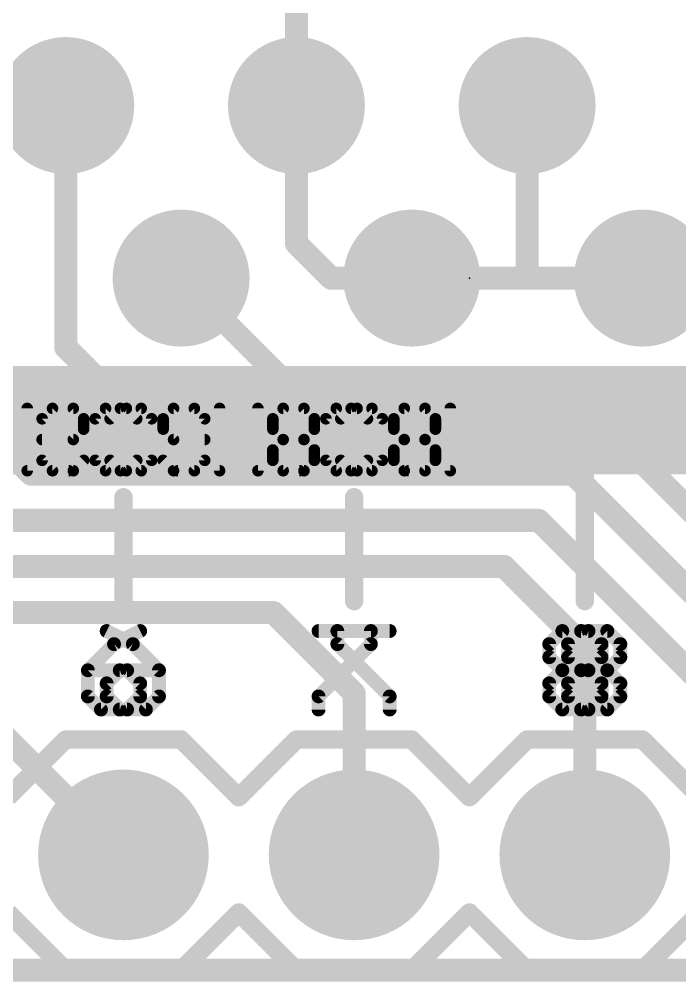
# Model space of a CAD drawing. Extents: x -38 to 87, y -12 to 48.
# Drawn here: x 29.33 to 36.61, y -0.13 to 10.47 of the extents above; entities that cross this region are included whole.
import ezdxf

# ---------------------------------------------------------------- set-up
doc = ezdxf.new("R2010")
doc.units = 0
for name, color, linetype in [('1', 12, 'CONTINUOUS'), ('16', 132, 'CONTINUOUS'), ('17', 110, 'CONTINUOUS'), ('20', 53, 'CONTINUOUS'), ('21', 41, 'CONTINUOUS'), ('22', 40, 'CONTINUOUS'), ('23', 53, 'CONTINUOUS'), ('51', 53, 'CONTINUOUS')]:
    doc.layers.add(name, color=color, linetype=linetype)

# ---------------------------------------------------------------- blocks, each defined once
blk = doc.blocks.new('ROUNDP')
at = {"const_width": 0.5}
blk.add_lwpolyline([(0, -0.25, 1), (0, 0.25, 1), (0, -0.25)], format="xyb", dxfattribs=at)
blk = doc.blocks.new('RECT')
blk.add_solid([(-0.5, -0.5), (0.5, -0.5), (-0.5, 0.5), (0.5, 0.5)])

msp = doc.modelspace()

# ---------------------------------------------------------------- linework, layer by layer
at = {"layer": '1', "const_width": 0.254}
for points in [[(29.845, 9.52), (29.845, 6.858)], [(32.385, 9.52), (32.385, 8.001)], [(34.925, 9.52), (34.925, 7.62)], [(32.385, 8.001), (32.766, 7.62)], [(31.115, 7.62), (32.258, 6.477)], [(32.766, 7.62), (33.655, 7.62)], [(34.925, 7.62), (33.655, 7.62)], [(36.195, 7.62), (34.925, 7.62)], [(29.845, 6.858), (30.734, 5.969)], [(32.258, 6.477), (36.195, 6.477)], [(36.195, 6.477), (38.227, 4.445)], [(28.575, 6.35), (29.464, 5.461)], [(30.734, 5.969), (35.814, 5.969)], [(35.814, 5.969), (37.846, 3.937)], [(29.464, 5.461), (35.433, 5.461)], [(35.433, 5.461), (37.465, 3.429)], [(28.448, 4.953), (35.052, 4.953)], [(35.052, 4.953), (37.084, 2.921)], [(27.432, 4.445), (34.671, 4.445)], [(34.671, 4.445), (35.56, 3.556)], [(27.051, 3.937), (32.131, 3.937)], [(32.131, 3.937), (33.02, 3.048)], [(35.56, 3.556), (35.56, 1.27)], [(28.321, 3.429), (30.48, 1.27)], [(33.02, 3.048), (33.02, 1.27)], [(0, 0), (68.58, 0)]]:
    msp.add_lwpolyline(points, dxfattribs=at)
at = {"layer": '1', "const_width": 0.127}
for points in [[(29.9085, 9.52, 1), (29.7815, 9.52)], [(32.4485, 9.52, 1), (32.3215, 9.52)], [(34.9885, 9.52, 1), (34.8615, 9.52)], [(32.4299, 8.0459, 1), (32.3401, 7.9561)], [(32.3215, 8.001, 1), (32.4485, 8.001)], [(31.1599, 7.6649, 1), (31.0701, 7.5751)], [(32.766, 7.6835, 1), (32.766, 7.5565)], [(33.655, 7.6835, 1), (33.655, 7.5565)], [(33.655, 7.5565, 1), (33.655, 7.6835)], [(34.925, 7.6835, 1), (34.925, 7.5565)], [(34.925, 7.5565, 1), (34.925, 7.6835)], [(36.195, 7.5565, 1), (36.195, 7.6835)], [(32.7211, 7.5751, 1), (32.8109, 7.6649)], [(34.8615, 7.62, 1), (34.9885, 7.62)], [(29.8899, 6.9029, 1), (29.8001, 6.8131)], [(29.7815, 6.858, 1), (29.9085, 6.858)], [(32.258, 6.5405, 1), (32.258, 6.4135)], [(32.2131, 6.4321, 1), (32.3029, 6.5219)], [(36.2399, 6.5219, 1), (36.1501, 6.4321)], [(36.195, 6.4135, 1), (36.195, 6.5405)], [(30.734, 6.0325, 1), (30.734, 5.9055)], [(30.6891, 5.9241, 1), (30.7789, 6.0139)], [(35.8589, 6.0139, 1), (35.7691, 5.9241)], [(35.814, 5.9055, 1), (35.814, 6.0325)], [(29.464, 5.5245, 1), (29.464, 5.3975)], [(29.4191, 5.4161, 1), (29.5089, 5.5059)], [(35.4779, 5.5059, 1), (35.3881, 5.4161)], [(35.433, 5.3975, 1), (35.433, 5.5245)], [(35.0969, 4.9979, 1), (35.0071, 4.9081)], [(35.052, 4.8895, 1), (35.052, 5.0165)], [(34.7159, 4.4899, 1), (34.6261, 4.4001)], [(34.671, 4.3815, 1), (34.671, 4.5085)], [(32.1759, 3.9819, 1), (32.0861, 3.8921)], [(32.131, 3.8735, 1), (32.131, 4.0005)], [(35.6235, 3.556, 1), (35.4965, 3.556)], [(35.5151, 3.5111, 1), (35.6049, 3.6009)], [(33.0835, 3.048, 1), (32.9565, 3.048)], [(32.9751, 3.0031, 1), (33.0649, 3.0929)], [(30.4351, 1.2251, 1), (30.5249, 1.3149)], [(32.9565, 1.27, 1), (33.0835, 1.27)], [(35.4965, 1.27, 1), (35.6235, 1.27)]]:
    msp.add_lwpolyline(points, format="xyb", dxfattribs=at)
at = {"layer": '16'}
for points, const_width in [([(32.385, 9.52), (32.385, 11.684)], 0.254), ([(12.827, 5.969), (47.244, 5.969)], 1.016), ([(0, 0), (68.58, 0)], 0.254)]:
    msp.add_lwpolyline(points, dxfattribs=dict(at, const_width=const_width))
at = {"layer": '16', "const_width": 0.127}
msp.add_lwpolyline([(32.3215, 9.52, 1), (32.4485, 9.52)], format="xyb", dxfattribs=at)
at = {"layer": '20', "const_width": 0.2032}
msp.add_lwpolyline([(6.35, 0), (62.23, 0)], dxfattribs=at)
at = {"layer": '21'}
for points, const_width in [([(62.74, 6.55), (5.84, 6.55)], 0.2032), ([(29.4209, 6.1855), (29.4209, 5.4991)], 0.127), ([(30.2837, 6.1855), (30.1693, 6.0711)], 0.127), ([(30.5125, 6.1855), (30.2837, 6.1855)], 0.127), ([(30.6269, 6.0711), (30.5125, 6.1855)], 0.127), ([(31.0321, 6.1855), (30.9177, 6.0711)], 0.127), ([(31.2609, 6.1855), (31.0321, 6.1855)], 0.127), ([(31.3753, 6.0711), (31.2609, 6.1855)], 0.127), ([(31.9609, 6.1855), (31.9609, 5.4991)], 0.127), ([(32.8237, 6.1855), (32.7093, 6.0711)], 0.127), ([(33.0525, 6.1855), (32.8237, 6.1855)], 0.127), ([(33.1669, 6.0711), (33.0525, 6.1855)], 0.127), ([(33.4577, 6.0711), (33.5721, 6.1855)], 0.127), ([(33.5721, 6.1855), (33.8009, 6.1855)], 0.127), ([(33.8009, 6.1855), (33.9153, 6.0711)], 0.127), ([(35.56, 4.064), (35.56, 6.096)], 0.2032), ([(30.1693, 6.0711), (30.1693, 5.6135)], 0.127), ([(30.9177, 6.0711), (30.9177, 5.9567)], 0.127), ([(31.3753, 5.6135), (31.3753, 6.0711)], 0.127), ([(32.7093, 6.0711), (32.7093, 5.6135)], 0.127), ([(33.4577, 5.9567), (33.4577, 6.0711)], 0.127), ([(33.9153, 6.0711), (33.9153, 5.9567)], 0.127), ([(30.9177, 5.9567), (31.0321, 5.8423)], 0.127), ([(33.5721, 5.8423), (33.4577, 5.9567)], 0.127), ([(33.9153, 5.9567), (33.8009, 5.8423)], 0.127), ([(31.0321, 5.8423), (31.3753, 5.8423)], 0.127), ([(33.4577, 5.7279), (33.5721, 5.8423)], 0.127), ([(33.5721, 5.8423), (33.8009, 5.8423)], 0.127), ([(33.8009, 5.8423), (33.9153, 5.7279)], 0.127), ([(33.4577, 5.6135), (33.4577, 5.7279)], 0.127), ([(33.9153, 5.7279), (33.9153, 5.6135)], 0.127), ([(30.1693, 5.6135), (30.2837, 5.4991)], 0.127), ([(30.5125, 5.4991), (30.6269, 5.6135)], 0.127), ([(30.9177, 5.6135), (31.0321, 5.4991)], 0.127), ([(31.2609, 5.4991), (31.3753, 5.6135)], 0.127), ([(32.7093, 5.6135), (32.8237, 5.4991)], 0.127), ([(33.0525, 5.4991), (33.1669, 5.6135)], 0.127), ([(33.5721, 5.4991), (33.4577, 5.6135)], 0.127), ([(33.9153, 5.6135), (33.8009, 5.4991)], 0.127), ([(29.4209, 5.4991), (29.8785, 5.4991)], 0.127), ([(30.2837, 5.4991), (30.5125, 5.4991)], 0.127), ([(31.0321, 5.4991), (31.2609, 5.4991)], 0.127), ([(31.9609, 5.4991), (32.4185, 5.4991)], 0.127), ([(32.8237, 5.4991), (33.0525, 5.4991)], 0.127), ([(33.8009, 5.4991), (33.5721, 5.4991)], 0.127), ([(30.48, 4.064), (30.48, 5.207)], 0.2032), ([(33.02, 4.064), (33.02, 5.207)], 0.2032), ([(30.6647, 3.7345), (30.3766, 3.5905)], 0.1524), ([(32.6284, 3.7345), (33.2047, 3.7345)], 0.1524), ([(33.2047, 3.7345), (33.2047, 3.5905)], 0.1524), ([(35.1684, 3.5905), (35.3125, 3.7345)], 0.1524), ([(35.3125, 3.7345), (35.6006, 3.7345)], 0.1524), ([(35.6006, 3.7345), (35.7447, 3.5905)], 0.1524), ([(30.3766, 3.5905), (30.0884, 3.3024)], 0.1524), ([(33.2047, 3.5905), (32.6284, 3.0143)], 0.1524), ([(35.1684, 3.4464), (35.1684, 3.5905)], 0.1524), ([(35.7447, 3.5905), (35.7447, 3.4464)], 0.1524), ([(35.3125, 3.3024), (35.1684, 3.4464)], 0.1524), ([(35.7447, 3.4464), (35.6006, 3.3024)], 0.1524), ([(30.0884, 3.3024), (30.0884, 3.0143)], 0.1524), ([(30.5206, 3.3024), (30.0884, 3.3024)], 0.1524), ([(30.6647, 3.1583), (30.5206, 3.3024)], 0.1524), ([(35.1684, 3.1583), (35.3125, 3.3024)], 0.1524), ([(35.3125, 3.3024), (35.6006, 3.3024)], 0.1524), ([(35.6006, 3.3024), (35.7447, 3.1583)], 0.1524), ([(30.6647, 3.0143), (30.6647, 3.1583)], 0.1524), ([(35.1684, 3.0143), (35.1684, 3.1583)], 0.1524), ([(35.7447, 3.1583), (35.7447, 3.0143)], 0.1524), ([(30.0884, 3.0143), (30.2325, 2.8702)], 0.1524), ([(30.5206, 2.8702), (30.6647, 3.0143)], 0.1524), ([(32.6284, 3.0143), (32.6284, 2.8702)], 0.1524), ([(35.3125, 2.8702), (35.1684, 3.0143)], 0.1524), ([(35.7447, 3.0143), (35.6006, 2.8702)], 0.1524), ([(30.2325, 2.8702), (30.5206, 2.8702)], 0.1524), ([(35.6006, 2.8702), (35.3125, 2.8702)], 0.1524), ([(29.21, 1.905), (29.845, 2.54)], 0.2032), ([(29.845, 2.54), (31.115, 2.54)], 0.2032), ([(31.115, 2.54), (31.75, 1.905)], 0.2032), ([(32.385, 2.54), (31.75, 1.905)], 0.2032), ([(32.385, 2.54), (33.655, 2.54)], 0.2032), ([(33.655, 2.54), (34.29, 1.905)], 0.2032), ([(34.29, 1.905), (34.925, 2.54)], 0.2032), ([(34.925, 2.54), (36.195, 2.54)], 0.2032), ([(36.195, 2.54), (36.83, 1.905)], 0.2032), ([(29.845, 0), (29.21, 0.635)], 0.2032), ([(31.75, 0.635), (31.115, 0)], 0.2032), ([(31.75, 0.635), (32.385, 0)], 0.2032), ([(34.29, 0.635), (33.655, 0)], 0.2032), ([(34.925, 0), (34.29, 0.635)], 0.2032), ([(36.83, 0.635), (36.195, 0)], 0.2032), ([(31.115, 0), (29.845, 0)], 0.2032), ([(33.655, 0), (32.385, 0)], 0.2032), ([(36.195, 0), (34.925, 0)], 0.2032)]:
    msp.add_lwpolyline(points, dxfattribs=dict(at, const_width=const_width))
for points, const_width in [([(29.4526, 6.1855, 1), (29.3891, 6.1855)], 0.0635), ([(30.2837, 6.2172, 1), (30.2837, 6.1537)], 0.0635), ([(30.3061, 6.163, 1), (30.2612, 6.2079)], 0.0635), ([(30.5349, 6.2079, 1), (30.49, 6.163)], 0.0635), ([(30.5125, 6.1537, 1), (30.5125, 6.2172)], 0.0635), ([(31.0321, 6.2172, 1), (31.0321, 6.1537)], 0.0635), ([(31.0546, 6.163, 1), (31.0097, 6.2079)], 0.0635), ([(31.2834, 6.2079, 1), (31.2384, 6.163)], 0.0635), ([(31.2609, 6.1537, 1), (31.2609, 6.2172)], 0.0635), ([(31.9926, 6.1855, 1), (31.9291, 6.1855)], 0.0635), ([(32.8237, 6.2172, 1), (32.8237, 6.1537)], 0.0635), ([(32.8461, 6.163, 1), (32.8012, 6.2079)], 0.0635), ([(33.0749, 6.2079, 1), (33.03, 6.163)], 0.0635), ([(33.0525, 6.1537, 1), (33.0525, 6.2172)], 0.0635), ([(33.5721, 6.2172, 1), (33.5721, 6.1537)], 0.0635), ([(33.5946, 6.163, 1), (33.5497, 6.2079)], 0.0635), ([(33.8234, 6.2079, 1), (33.7784, 6.163)], 0.0635), ([(33.8009, 6.1537, 1), (33.8009, 6.2172)], 0.0635), ([(35.6108, 6.096, 1), (35.5092, 6.096)], 0.1016), ([(30.201, 6.0711, 1), (30.1375, 6.0711)], 0.0635), ([(30.1468, 6.0935, 1), (30.1917, 6.0486)], 0.0635), ([(30.6044, 6.0486, 1), (30.6493, 6.0935)], 0.0635), ([(30.9495, 6.0711, 1), (30.886, 6.0711)], 0.0635), ([(30.8953, 6.0935, 1), (30.9402, 6.0486)], 0.0635), ([(31.4071, 6.0711, 1), (31.3436, 6.0711)], 0.0635), ([(31.3528, 6.0486, 1), (31.3978, 6.0935)], 0.0635), ([(32.741, 6.0711, 1), (32.6775, 6.0711)], 0.0635), ([(32.6868, 6.0935, 1), (32.7317, 6.0486)], 0.0635), ([(33.1444, 6.0486, 1), (33.1893, 6.0935)], 0.0635), ([(33.4895, 6.0711, 1), (33.426, 6.0711)], 0.0635), ([(33.4353, 6.0935, 1), (33.4802, 6.0486)], 0.0635), ([(33.9471, 6.0711, 1), (33.8835, 6.0711)], 0.0635), ([(33.8928, 6.0486, 1), (33.9378, 6.0935)], 0.0635), ([(30.886, 5.9567, 1), (30.9495, 5.9567)], 0.0635), ([(30.9402, 5.9791, 1), (30.8953, 5.9342)], 0.0635), ([(33.426, 5.9567, 1), (33.4895, 5.9567)], 0.0635), ([(33.4802, 5.9791, 1), (33.4353, 5.9342)], 0.0635), ([(33.8835, 5.9567, 1), (33.9471, 5.9567)], 0.0635), ([(33.9378, 5.9342, 1), (33.8928, 5.9791)], 0.0635), ([(31.0321, 5.874, 1), (31.0321, 5.8105)], 0.0635), ([(31.0097, 5.8198, 1), (31.0546, 5.8647)], 0.0635), ([(31.3753, 5.8105, 1), (31.3753, 5.874)], 0.0635), ([(33.5721, 5.874, 1), (33.5721, 5.8105)], 0.0635), ([(33.5946, 5.8198, 1), (33.5497, 5.8647)], 0.0635), ([(33.5497, 5.8198, 1), (33.5946, 5.8647)], 0.0635), ([(33.8234, 5.8647, 1), (33.7784, 5.8198)], 0.0635), ([(33.7784, 5.8647, 1), (33.8234, 5.8198)], 0.0635), ([(33.8009, 5.8105, 1), (33.8009, 5.874)], 0.0635), ([(33.4895, 5.7279, 1), (33.426, 5.7279)], 0.0635), ([(33.4353, 5.7503, 1), (33.4802, 5.7054)], 0.0635), ([(33.9471, 5.7279, 1), (33.8835, 5.7279)], 0.0635), ([(33.8928, 5.7054, 1), (33.9378, 5.7503)], 0.0635), ([(30.1375, 5.6135, 1), (30.201, 5.6135)], 0.0635), ([(30.1917, 5.6359, 1), (30.1468, 5.591)], 0.0635), ([(30.6493, 5.591, 1), (30.6044, 5.6359)], 0.0635), ([(30.9402, 5.6359, 1), (30.8953, 5.591)], 0.0635), ([(31.3436, 5.6135, 1), (31.4071, 5.6135)], 0.0635), ([(31.3978, 5.591, 1), (31.3528, 5.6359)], 0.0635), ([(32.6775, 5.6135, 1), (32.741, 5.6135)], 0.0635), ([(32.7317, 5.6359, 1), (32.6868, 5.591)], 0.0635), ([(33.1893, 5.591, 1), (33.1444, 5.6359)], 0.0635), ([(33.426, 5.6135, 1), (33.4895, 5.6135)], 0.0635), ([(33.4802, 5.6359, 1), (33.4353, 5.591)], 0.0635), ([(33.8835, 5.6135, 1), (33.9471, 5.6135)], 0.0635), ([(33.9378, 5.591, 1), (33.8928, 5.6359)], 0.0635), ([(29.4209, 5.5309, 1), (29.4209, 5.4674)], 0.0635), ([(29.3891, 5.4991, 1), (29.4526, 5.4991)], 0.0635), ([(29.8785, 5.4674, 1), (29.8785, 5.5309)], 0.0635), ([(30.2837, 5.5309, 1), (30.2837, 5.4674)], 0.0635), ([(30.2612, 5.4766, 1), (30.3061, 5.5216)], 0.0635), ([(30.49, 5.5216, 1), (30.5349, 5.4766)], 0.0635), ([(30.5125, 5.4674, 1), (30.5125, 5.5309)], 0.0635), ([(31.0321, 5.5309, 1), (31.0321, 5.4674)], 0.0635), ([(31.0097, 5.4766, 1), (31.0546, 5.5216)], 0.0635), ([(31.2384, 5.5216, 1), (31.2834, 5.4766)], 0.0635), ([(31.2609, 5.4674, 1), (31.2609, 5.5309)], 0.0635), ([(31.9291, 5.4991, 1), (31.9926, 5.4991)], 0.0635), ([(31.9609, 5.5309, 1), (31.9609, 5.4674)], 0.0635), ([(32.4185, 5.4674, 1), (32.4185, 5.5309)], 0.0635), ([(32.8237, 5.5309, 1), (32.8237, 5.4674)], 0.0635), ([(32.8012, 5.4766, 1), (32.8461, 5.5216)], 0.0635), ([(33.03, 5.5216, 1), (33.0749, 5.4766)], 0.0635), ([(33.0525, 5.4674, 1), (33.0525, 5.5309)], 0.0635), ([(33.5721, 5.5309, 1), (33.5721, 5.4674)], 0.0635), ([(33.5497, 5.4766, 1), (33.5946, 5.5216)], 0.0635), ([(33.7784, 5.5216, 1), (33.8234, 5.4766)], 0.0635), ([(33.8009, 5.4674, 1), (33.8009, 5.5309)], 0.0635), ([(30.5308, 5.207, 1), (30.4292, 5.207)], 0.1016), ([(33.0708, 5.207, 1), (32.9692, 5.207)], 0.1016), ([(30.4292, 4.064, 1), (30.5308, 4.064)], 0.1016), ([(32.9692, 4.064, 1), (33.0708, 4.064)], 0.1016), ([(35.5092, 4.064, 1), (35.6108, 4.064)], 0.1016), ([(30.6817, 3.7005, 1), (30.6476, 3.7686)], 0.0762), ([(32.6284, 3.7726, 1), (32.6284, 3.6964)], 0.0762), ([(33.2428, 3.7345, 1), (33.1666, 3.7345)], 0.0762), ([(33.2047, 3.6964, 1), (33.2047, 3.7726)], 0.0762), ([(35.3125, 3.7726, 1), (35.3125, 3.6964)], 0.0762), ([(35.3394, 3.7076, 1), (35.2856, 3.7615)], 0.0762), ([(35.6276, 3.7615, 1), (35.5737, 3.7076)], 0.0762), ([(35.6006, 3.6964, 1), (35.6006, 3.7726)], 0.0762), ([(30.3595, 3.6246, 1), (30.3936, 3.5564)], 0.0762), ([(30.4035, 3.5635, 1), (30.3496, 3.6174)], 0.0762), ([(33.1666, 3.5905, 1), (33.2428, 3.5905)], 0.0762), ([(33.2316, 3.5635, 1), (33.1777, 3.6174)], 0.0762), ([(35.2065, 3.5905, 1), (35.1303, 3.5905)], 0.0762), ([(35.1415, 3.6174, 1), (35.1954, 3.5635)], 0.0762), ([(35.7828, 3.5905, 1), (35.7066, 3.5905)], 0.0762), ([(35.7177, 3.5635, 1), (35.7716, 3.6174)], 0.0762), ([(35.1954, 3.4734, 1), (35.1415, 3.4195)], 0.0762), ([(35.7716, 3.4195, 1), (35.7177, 3.4734)], 0.0762), ([(35.1303, 3.4464, 1), (35.2065, 3.4464)], 0.0762), ([(35.7066, 3.4464, 1), (35.7828, 3.4464)], 0.0762), ([(30.1265, 3.3024, 1), (30.0503, 3.3024)], 0.0762), ([(30.0884, 3.3405, 1), (30.0884, 3.2643)], 0.0762), ([(30.0615, 3.3293, 1), (30.1154, 3.2754)], 0.0762), ([(30.5476, 3.3293, 1), (30.4937, 3.2754)], 0.0762), ([(30.5206, 3.2643, 1), (30.5206, 3.3405)], 0.0762), ([(35.3125, 3.3405, 1), (35.3125, 3.2643)], 0.0762), ([(35.3394, 3.2754, 1), (35.2856, 3.3293)], 0.0762), ([(35.2856, 3.2754, 1), (35.3394, 3.3293)], 0.0762), ([(35.6276, 3.3293, 1), (35.5737, 3.2754)], 0.0762), ([(35.5737, 3.3293, 1), (35.6276, 3.2754)], 0.0762), ([(35.6006, 3.2643, 1), (35.6006, 3.3405)], 0.0762), ([(30.7028, 3.1583, 1), (30.6266, 3.1583)], 0.0762), ([(30.6377, 3.1314, 1), (30.6916, 3.1853)], 0.0762), ([(35.2065, 3.1583, 1), (35.1303, 3.1583)], 0.0762), ([(35.1415, 3.1853, 1), (35.1954, 3.1314)], 0.0762), ([(35.7828, 3.1583, 1), (35.7066, 3.1583)], 0.0762), ([(35.7177, 3.1314, 1), (35.7716, 3.1853)], 0.0762), ([(30.1154, 3.0412, 1), (30.0615, 2.9873)], 0.0762), ([(30.6916, 2.9873, 1), (30.6377, 3.0412)], 0.0762), ([(32.6665, 3.0143, 1), (32.5903, 3.0143)], 0.0762), ([(32.6015, 3.0412, 1), (32.6554, 2.9873)], 0.0762), ([(35.1954, 3.0412, 1), (35.1415, 2.9873)], 0.0762), ([(35.7716, 2.9873, 1), (35.7177, 3.0412)], 0.0762), ([(30.0503, 3.0143, 1), (30.1265, 3.0143)], 0.0762), ([(30.6266, 3.0143, 1), (30.7028, 3.0143)], 0.0762), ([(35.1303, 3.0143, 1), (35.2065, 3.0143)], 0.0762), ([(35.7066, 3.0143, 1), (35.7828, 3.0143)], 0.0762), ([(30.2325, 2.9083, 1), (30.2325, 2.8321)], 0.0762), ([(30.2056, 2.8433, 1), (30.2594, 2.8971)], 0.0762), ([(30.4937, 2.8971, 1), (30.5476, 2.8433)], 0.0762), ([(30.5206, 2.8321, 1), (30.5206, 2.9083)], 0.0762), ([(32.5903, 2.8702, 1), (32.6665, 2.8702)], 0.0762), ([(35.3125, 2.9083, 1), (35.3125, 2.8321)], 0.0762), ([(35.2856, 2.8433, 1), (35.3394, 2.8971)], 0.0762), ([(35.5737, 2.8971, 1), (35.6276, 2.8433)], 0.0762), ([(35.6006, 2.8321, 1), (35.6006, 2.9083)], 0.0762), ([(29.845, 2.5908, 1), (29.845, 2.4892)], 0.1016), ([(29.8809, 2.5041, 1), (29.8091, 2.5759)], 0.1016), ([(31.1509, 2.5759, 1), (31.0791, 2.5041)], 0.1016), ([(31.115, 2.4892, 1), (31.115, 2.5908)], 0.1016), ([(32.385, 2.5908, 1), (32.385, 2.4892)], 0.1016), ([(32.4209, 2.5041, 1), (32.3491, 2.5759)], 0.1016), ([(33.6909, 2.5759, 1), (33.6191, 2.5041)], 0.1016), ([(33.655, 2.4892, 1), (33.655, 2.5908)], 0.1016), ([(34.925, 2.5908, 1), (34.925, 2.4892)], 0.1016), ([(34.9609, 2.5041, 1), (34.8891, 2.5759)], 0.1016), ([(36.2309, 2.5759, 1), (36.1591, 2.5041)], 0.1016), ([(36.195, 2.4892, 1), (36.195, 2.5908)], 0.1016), ([(31.7141, 1.9409, 1), (31.7859, 1.8691)], 0.1016), ([(31.7141, 1.8691, 1), (31.7859, 1.9409)], 0.1016), ([(34.2541, 1.9409, 1), (34.3259, 1.8691)], 0.1016), ([(34.2541, 1.8691, 1), (34.3259, 1.9409)], 0.1016), ([(31.7859, 0.6709, 1), (31.7141, 0.5991)], 0.1016), ([(31.7859, 0.5991, 1), (31.7141, 0.6709)], 0.1016), ([(34.3259, 0.6709, 1), (34.2541, 0.5991)], 0.1016), ([(34.3259, 0.5991, 1), (34.2541, 0.6709)], 0.1016), ([(29.845, 0.0508, 1), (29.845, -0.0508)], 0.1016), ([(29.8091, -0.0359, 1), (29.8809, 0.0359)], 0.1016), ([(31.0791, 0.0359, 1), (31.1509, -0.0359)], 0.1016), ([(31.115, -0.0508, 1), (31.115, 0.0508)], 0.1016), ([(32.385, 0.0508, 1), (32.385, -0.0508)], 0.1016), ([(32.3491, -0.0359, 1), (32.4209, 0.0359)], 0.1016), ([(33.6191, 0.0359, 1), (33.6909, -0.0359)], 0.1016), ([(33.655, -0.0508, 1), (33.655, 0.0508)], 0.1016), ([(34.925, 0.0508, 1), (34.925, -0.0508)], 0.1016), ([(34.8891, -0.0359, 1), (34.9609, 0.0359)], 0.1016), ([(36.1591, 0.0359, 1), (36.2309, -0.0359)], 0.1016), ([(36.195, -0.0508, 1), (36.195, 0.0508)], 0.1016)]:
    msp.add_lwpolyline(points, format="xyb", dxfattribs=dict(at, const_width=const_width))
at = {"layer": '22'}
for points, const_width in [([(29.5847, 6.0711), (29.6991, 6.1855)], 0.127), ([(29.6991, 6.1855), (29.9279, 6.1855)], 0.127), ([(29.9279, 6.1855), (30.0423, 6.0711)], 0.127), ([(30.3331, 6.0711), (30.4475, 6.1855)], 0.127), ([(30.4475, 6.1855), (30.6763, 6.1855)], 0.127), ([(30.6763, 6.1855), (30.7907, 6.0711)], 0.127), ([(31.5391, 6.1855), (31.5391, 5.4991)], 0.127), ([(32.2391, 6.1855), (32.1247, 6.0711)], 0.127), ([(32.4679, 6.1855), (32.2391, 6.1855)], 0.127), ([(32.5823, 6.0711), (32.4679, 6.1855)], 0.127), ([(32.8731, 6.0711), (32.9875, 6.1855)], 0.127), ([(32.9875, 6.1855), (33.2163, 6.1855)], 0.127), ([(33.2163, 6.1855), (33.3307, 6.0711)], 0.127), ([(34.0791, 6.1855), (34.0791, 5.4991)], 0.127), ([(35.56, 4.064), (35.56, 6.096)], 0.2032), ([(29.5847, 5.6135), (29.5847, 6.0711)], 0.127), ([(30.0423, 6.0711), (30.0423, 5.9567)], 0.127), ([(30.7907, 6.0711), (30.7907, 5.6135)], 0.127), ([(32.1247, 6.0711), (32.1247, 5.9567)], 0.127), ([(32.5823, 5.9567), (32.5823, 6.0711)], 0.127), ([(33.3307, 6.0711), (33.3307, 5.6135)], 0.127), ([(30.0423, 5.9567), (29.9279, 5.8423)], 0.127), ([(32.1247, 5.9567), (32.2391, 5.8423)], 0.127), ([(32.4679, 5.8423), (32.5823, 5.9567)], 0.127), ([(29.9279, 5.8423), (29.5847, 5.8423)], 0.127), ([(32.2391, 5.8423), (32.1247, 5.7279)], 0.127), ([(32.4679, 5.8423), (32.2391, 5.8423)], 0.127), ([(32.5823, 5.7279), (32.4679, 5.8423)], 0.127), ([(32.1247, 5.7279), (32.1247, 5.6135)], 0.127), ([(32.5823, 5.6135), (32.5823, 5.7279)], 0.127), ([(29.6991, 5.4991), (29.5847, 5.6135)], 0.127), ([(30.0423, 5.6135), (29.9279, 5.4991)], 0.127), ([(30.4475, 5.4991), (30.3331, 5.6135)], 0.127), ([(30.7907, 5.6135), (30.6763, 5.4991)], 0.127), ([(32.1247, 5.6135), (32.2391, 5.4991)], 0.127), ([(32.4679, 5.4991), (32.5823, 5.6135)], 0.127), ([(32.9875, 5.4991), (32.8731, 5.6135)], 0.127), ([(33.3307, 5.6135), (33.2163, 5.4991)], 0.127), ([(29.9279, 5.4991), (29.6991, 5.4991)], 0.127), ([(30.6763, 5.4991), (30.4475, 5.4991)], 0.127), ([(31.5391, 5.4991), (31.0815, 5.4991)], 0.127), ([(32.2391, 5.4991), (32.4679, 5.4991)], 0.127), ([(33.2163, 5.4991), (32.9875, 5.4991)], 0.127), ([(34.0791, 5.4991), (33.6215, 5.4991)], 0.127), ([(30.48, 4.064), (30.48, 5.207)], 0.2032), ([(33.02, 4.064), (33.02, 5.207)], 0.2032), ([(30.2953, 3.7345), (30.5834, 3.5905)], 0.1524), ([(33.4116, 3.7345), (32.8353, 3.7345)], 0.1524), ([(32.8353, 3.7345), (32.8353, 3.5905)], 0.1524), ([(35.5194, 3.7345), (35.3753, 3.5905)], 0.1524), ([(35.8075, 3.7345), (35.5194, 3.7345)], 0.1524), ([(35.9516, 3.5905), (35.8075, 3.7345)], 0.1524), ([(30.5834, 3.5905), (30.8716, 3.3024)], 0.1524), ([(32.8353, 3.5905), (33.4116, 3.0143)], 0.1524), ([(35.3753, 3.5905), (35.3753, 3.4464)], 0.1524), ([(35.9516, 3.4464), (35.9516, 3.5905)], 0.1524), ([(35.3753, 3.4464), (35.5194, 3.3024)], 0.1524), ([(35.8075, 3.3024), (35.9516, 3.4464)], 0.1524), ([(30.2953, 3.1583), (30.4394, 3.3024)], 0.1524), ([(30.4394, 3.3024), (30.8716, 3.3024)], 0.1524), ([(30.8716, 3.3024), (30.8716, 3.0143)], 0.1524), ([(35.5194, 3.3024), (35.3753, 3.1583)], 0.1524), ([(35.8075, 3.3024), (35.5194, 3.3024)], 0.1524), ([(35.9516, 3.1583), (35.8075, 3.3024)], 0.1524), ([(30.2953, 3.0143), (30.2953, 3.1583)], 0.1524), ([(35.3753, 3.1583), (35.3753, 3.0143)], 0.1524), ([(35.9516, 3.0143), (35.9516, 3.1583)], 0.1524), ([(30.4394, 2.8702), (30.2953, 3.0143)], 0.1524), ([(30.8716, 3.0143), (30.7275, 2.8702)], 0.1524), ([(33.4116, 3.0143), (33.4116, 2.8702)], 0.1524), ([(35.3753, 3.0143), (35.5194, 2.8702)], 0.1524), ([(35.8075, 2.8702), (35.9516, 3.0143)], 0.1524), ([(30.7275, 2.8702), (30.4394, 2.8702)], 0.1524), ([(35.5194, 2.8702), (35.8075, 2.8702)], 0.1524)]:
    msp.add_lwpolyline(points, dxfattribs=dict(at, const_width=const_width))
for points, const_width in [([(29.6991, 6.2172, 1), (29.6991, 6.1537)], 0.0635), ([(29.7216, 6.163, 1), (29.6766, 6.2079)], 0.0635), ([(29.9503, 6.2079, 1), (29.9054, 6.163)], 0.0635), ([(29.9279, 6.1537, 1), (29.9279, 6.2172)], 0.0635), ([(30.4475, 6.2172, 1), (30.4475, 6.1537)], 0.0635), ([(30.47, 6.163, 1), (30.4251, 6.2079)], 0.0635), ([(30.6988, 6.2079, 1), (30.6539, 6.163)], 0.0635), ([(30.6763, 6.1537, 1), (30.6763, 6.2172)], 0.0635), ([(31.5709, 6.1855, 1), (31.5074, 6.1855)], 0.0635), ([(32.2391, 6.2172, 1), (32.2391, 6.1537)], 0.0635), ([(32.2616, 6.163, 1), (32.2166, 6.2079)], 0.0635), ([(32.4903, 6.2079, 1), (32.4454, 6.163)], 0.0635), ([(32.4679, 6.1537, 1), (32.4679, 6.2172)], 0.0635), ([(32.9875, 6.2172, 1), (32.9875, 6.1537)], 0.0635), ([(33.01, 6.163, 1), (32.9651, 6.2079)], 0.0635), ([(33.2388, 6.2079, 1), (33.1939, 6.163)], 0.0635), ([(33.2163, 6.1537, 1), (33.2163, 6.2172)], 0.0635), ([(34.1109, 6.1855, 1), (34.0474, 6.1855)], 0.0635), ([(35.6108, 6.096, 1), (35.5092, 6.096)], 0.1016), ([(29.5622, 6.0935, 1), (29.6072, 6.0486)], 0.0635), ([(29.6165, 6.0711, 1), (29.553, 6.0711)], 0.0635), ([(30.074, 6.0711, 1), (30.0105, 6.0711)], 0.0635), ([(30.0198, 6.0486, 1), (30.0647, 6.0935)], 0.0635), ([(30.3107, 6.0935, 1), (30.3556, 6.0486)], 0.0635), ([(30.8225, 6.0711, 1), (30.759, 6.0711)], 0.0635), ([(30.7683, 6.0486, 1), (30.8132, 6.0935)], 0.0635), ([(32.1022, 6.0935, 1), (32.1472, 6.0486)], 0.0635), ([(32.1565, 6.0711, 1), (32.093, 6.0711)], 0.0635), ([(32.614, 6.0711, 1), (32.5505, 6.0711)], 0.0635), ([(32.5598, 6.0486, 1), (32.6047, 6.0935)], 0.0635), ([(32.8507, 6.0935, 1), (32.8956, 6.0486)], 0.0635), ([(33.3625, 6.0711, 1), (33.299, 6.0711)], 0.0635), ([(33.3083, 6.0486, 1), (33.3532, 6.0935)], 0.0635), ([(30.0105, 5.9567, 1), (30.074, 5.9567)], 0.0635), ([(30.0647, 5.9342, 1), (30.0198, 5.9791)], 0.0635), ([(32.1472, 5.9791, 1), (32.1022, 5.9342)], 0.0635), ([(32.093, 5.9567, 1), (32.1565, 5.9567)], 0.0635), ([(32.5505, 5.9567, 1), (32.614, 5.9567)], 0.0635), ([(32.6047, 5.9342, 1), (32.5598, 5.9791)], 0.0635), ([(29.5847, 5.874, 1), (29.5847, 5.8105)], 0.0635), ([(29.9054, 5.8647, 1), (29.9503, 5.8198)], 0.0635), ([(29.9279, 5.8105, 1), (29.9279, 5.874)], 0.0635), ([(32.2391, 5.874, 1), (32.2391, 5.8105)], 0.0635), ([(32.2616, 5.8198, 1), (32.2166, 5.8647)], 0.0635), ([(32.2166, 5.8198, 1), (32.2616, 5.8647)], 0.0635), ([(32.4903, 5.8647, 1), (32.4454, 5.8198)], 0.0635), ([(32.4454, 5.8647, 1), (32.4903, 5.8198)], 0.0635), ([(32.4679, 5.8105, 1), (32.4679, 5.874)], 0.0635), ([(32.1022, 5.7503, 1), (32.1472, 5.7054)], 0.0635), ([(32.1565, 5.7279, 1), (32.093, 5.7279)], 0.0635), ([(32.614, 5.7279, 1), (32.5505, 5.7279)], 0.0635), ([(32.5598, 5.7054, 1), (32.6047, 5.7503)], 0.0635), ([(29.6072, 5.6359, 1), (29.5622, 5.591)], 0.0635), ([(29.553, 5.6135, 1), (29.6165, 5.6135)], 0.0635), ([(30.0647, 5.591, 1), (30.0198, 5.6359)], 0.0635), ([(30.3556, 5.6359, 1), (30.3107, 5.591)], 0.0635), ([(30.759, 5.6135, 1), (30.8225, 5.6135)], 0.0635), ([(30.8132, 5.591, 1), (30.7683, 5.6359)], 0.0635), ([(32.1472, 5.6359, 1), (32.1022, 5.591)], 0.0635), ([(32.093, 5.6135, 1), (32.1565, 5.6135)], 0.0635), ([(32.5505, 5.6135, 1), (32.614, 5.6135)], 0.0635), ([(32.6047, 5.591, 1), (32.5598, 5.6359)], 0.0635), ([(32.8956, 5.6359, 1), (32.8507, 5.591)], 0.0635), ([(33.299, 5.6135, 1), (33.3625, 5.6135)], 0.0635), ([(33.3532, 5.591, 1), (33.3083, 5.6359)], 0.0635), ([(29.6991, 5.5309, 1), (29.6991, 5.4674)], 0.0635), ([(29.6766, 5.4766, 1), (29.7216, 5.5216)], 0.0635), ([(29.9054, 5.5216, 1), (29.9503, 5.4766)], 0.0635), ([(29.9279, 5.4674, 1), (29.9279, 5.5309)], 0.0635), ([(30.4475, 5.5309, 1), (30.4475, 5.4674)], 0.0635), ([(30.4251, 5.4766, 1), (30.47, 5.5216)], 0.0635), ([(30.6539, 5.5216, 1), (30.6988, 5.4766)], 0.0635), ([(30.6763, 5.4674, 1), (30.6763, 5.5309)], 0.0635), ([(31.0815, 5.5309, 1), (31.0815, 5.4674)], 0.0635), ([(31.5074, 5.4991, 1), (31.5709, 5.4991)], 0.0635), ([(31.5391, 5.4674, 1), (31.5391, 5.5309)], 0.0635), ([(32.2391, 5.5309, 1), (32.2391, 5.4674)], 0.0635), ([(32.2166, 5.4766, 1), (32.2616, 5.5216)], 0.0635), ([(32.4454, 5.5216, 1), (32.4903, 5.4766)], 0.0635), ([(32.4679, 5.4674, 1), (32.4679, 5.5309)], 0.0635), ([(32.9875, 5.5309, 1), (32.9875, 5.4674)], 0.0635), ([(32.9651, 5.4766, 1), (33.01, 5.5216)], 0.0635), ([(33.1939, 5.5216, 1), (33.2388, 5.4766)], 0.0635), ([(33.2163, 5.4674, 1), (33.2163, 5.5309)], 0.0635), ([(33.6215, 5.5309, 1), (33.6215, 5.4674)], 0.0635), ([(34.0474, 5.4991, 1), (34.1109, 5.4991)], 0.0635), ([(34.0791, 5.4674, 1), (34.0791, 5.5309)], 0.0635), ([(30.5308, 5.207, 1), (30.4292, 5.207)], 0.1016), ([(33.0708, 5.207, 1), (32.9692, 5.207)], 0.1016), ([(30.4292, 4.064, 1), (30.5308, 4.064)], 0.1016), ([(32.9692, 4.064, 1), (33.0708, 4.064)], 0.1016), ([(35.5092, 4.064, 1), (35.6108, 4.064)], 0.1016), ([(30.3124, 3.7686, 1), (30.2783, 3.7005)], 0.0762), ([(32.8353, 3.7726, 1), (32.8353, 3.6964)], 0.0762), ([(32.8734, 3.7345, 1), (32.7972, 3.7345)], 0.0762), ([(33.4116, 3.6964, 1), (33.4116, 3.7726)], 0.0762), ([(35.5194, 3.7726, 1), (35.5194, 3.6964)], 0.0762), ([(35.5463, 3.7076, 1), (35.4924, 3.7615)], 0.0762), ([(35.8344, 3.7615, 1), (35.7806, 3.7076)], 0.0762), ([(35.8075, 3.6964, 1), (35.8075, 3.7726)], 0.0762), ([(30.6104, 3.6174, 1), (30.5565, 3.5635)], 0.0762), ([(30.5664, 3.5564, 1), (30.6005, 3.6246)], 0.0762), ([(32.8623, 3.6174, 1), (32.8084, 3.5635)], 0.0762), ([(32.7972, 3.5905, 1), (32.8734, 3.5905)], 0.0762), ([(35.4134, 3.5905, 1), (35.3372, 3.5905)], 0.0762), ([(35.3484, 3.6174, 1), (35.4023, 3.5635)], 0.0762), ([(35.9897, 3.5905, 1), (35.9135, 3.5905)], 0.0762), ([(35.9246, 3.5635, 1), (35.9785, 3.6174)], 0.0762), ([(35.4023, 3.4734, 1), (35.3484, 3.4195)], 0.0762), ([(35.9785, 3.4195, 1), (35.9246, 3.4734)], 0.0762), ([(35.3372, 3.4464, 1), (35.4134, 3.4464)], 0.0762), ([(35.9135, 3.4464, 1), (35.9897, 3.4464)], 0.0762), ([(30.4394, 3.3405, 1), (30.4394, 3.2643)], 0.0762), ([(30.4663, 3.2754, 1), (30.4124, 3.3293)], 0.0762), ([(30.9097, 3.3024, 1), (30.8335, 3.3024)], 0.0762), ([(30.8446, 3.2754, 1), (30.8985, 3.3293)], 0.0762), ([(30.8716, 3.2643, 1), (30.8716, 3.3405)], 0.0762), ([(35.5194, 3.3405, 1), (35.5194, 3.2643)], 0.0762), ([(35.5463, 3.2754, 1), (35.4924, 3.3293)], 0.0762), ([(35.4924, 3.2754, 1), (35.5463, 3.3293)], 0.0762), ([(35.8344, 3.3293, 1), (35.7806, 3.2754)], 0.0762), ([(35.7806, 3.3293, 1), (35.8344, 3.2754)], 0.0762), ([(35.8075, 3.2643, 1), (35.8075, 3.3405)], 0.0762), ([(30.3334, 3.1583, 1), (30.2572, 3.1583)], 0.0762), ([(30.2684, 3.1853, 1), (30.3223, 3.1314)], 0.0762), ([(35.4134, 3.1583, 1), (35.3372, 3.1583)], 0.0762), ([(35.3484, 3.1853, 1), (35.4023, 3.1314)], 0.0762), ([(35.9897, 3.1583, 1), (35.9135, 3.1583)], 0.0762), ([(35.9246, 3.1314, 1), (35.9785, 3.1853)], 0.0762), ([(30.3223, 3.0412, 1), (30.2684, 2.9873)], 0.0762), ([(30.8985, 2.9873, 1), (30.8446, 3.0412)], 0.0762), ([(33.4497, 3.0143, 1), (33.3735, 3.0143)], 0.0762), ([(33.3846, 2.9873, 1), (33.4385, 3.0412)], 0.0762), ([(35.4023, 3.0412, 1), (35.3484, 2.9873)], 0.0762), ([(35.9785, 2.9873, 1), (35.9246, 3.0412)], 0.0762), ([(30.2572, 3.0143, 1), (30.3334, 3.0143)], 0.0762), ([(30.8335, 3.0143, 1), (30.9097, 3.0143)], 0.0762), ([(35.3372, 3.0143, 1), (35.4134, 3.0143)], 0.0762), ([(35.9135, 3.0143, 1), (35.9897, 3.0143)], 0.0762), ([(30.4394, 2.9083, 1), (30.4394, 2.8321)], 0.0762), ([(30.4124, 2.8433, 1), (30.4663, 2.8971)], 0.0762), ([(30.7006, 2.8971, 1), (30.7544, 2.8433)], 0.0762), ([(30.7275, 2.8321, 1), (30.7275, 2.9083)], 0.0762), ([(33.3735, 2.8702, 1), (33.4497, 2.8702)], 0.0762), ([(35.5194, 2.9083, 1), (35.5194, 2.8321)], 0.0762), ([(35.4924, 2.8433, 1), (35.5463, 2.8971)], 0.0762), ([(35.7806, 2.8971, 1), (35.8344, 2.8433)], 0.0762), ([(35.8075, 2.8321, 1), (35.8075, 2.9083)], 0.0762)]:
    msp.add_lwpolyline(points, format="xyb", dxfattribs=dict(at, const_width=const_width))
at = {"layer": '23'}
msp.add_point((34.29, 7.62), dxfattribs=at)
at = {"layer": '51', "const_width": 0.1524}
msp.add_lwpolyline([(62.74, 6.55), (5.84, 6.55)], dxfattribs=at)

# ---------------------------------------------------------------- block references
at = {"layer": '17'}
for p, xscale, yscale, rotation in [((29.845, 9.52), 1.508, 1.508, 180), ((29.845, 9.52), 1.508, 1.508, 180), ((32.385, 9.52), 1.508, 1.508, 180), ((32.385, 9.52), 1.508, 1.508, 180), ((34.925, 9.52), 1.508, 1.508, 180), ((34.925, 9.52), 1.508, 1.508, 180), ((31.115, 7.62), 1.508, 1.508, 180), ((31.115, 7.62), 1.508, 1.508, 180), ((33.655, 7.62), 1.508, 1.508, 180), ((33.655, 7.62), 1.508, 1.508, 180), ((36.195, 7.62), 1.508, 1.508, 180), ((36.195, 7.62), 1.508, 1.508, 180), ((30.48, 1.27), 1.8796, 1.8796, 90), ((30.48, 1.27), 1.8796, 1.8796, 90), ((33.02, 1.27), 1.8796, 1.8796, 90), ((33.02, 1.27), 1.8796, 1.8796, 90), ((35.56, 1.27), 1.8796, 1.8796, 90), ((35.56, 1.27), 1.8796, 1.8796, 90)]:
    msp.add_blockref('ROUNDP', p, dxfattribs=dict(at, xscale=xscale, yscale=yscale, rotation=rotation))
at = {"layer": '51', "xscale": 0.508, "yscale": 0.508}
for p in [(30.48, 1.27), (33.02, 1.27), (35.56, 1.27)]:
    msp.add_blockref('RECT', p, dxfattribs=at)

doc.saveas('drawing.dxf')
